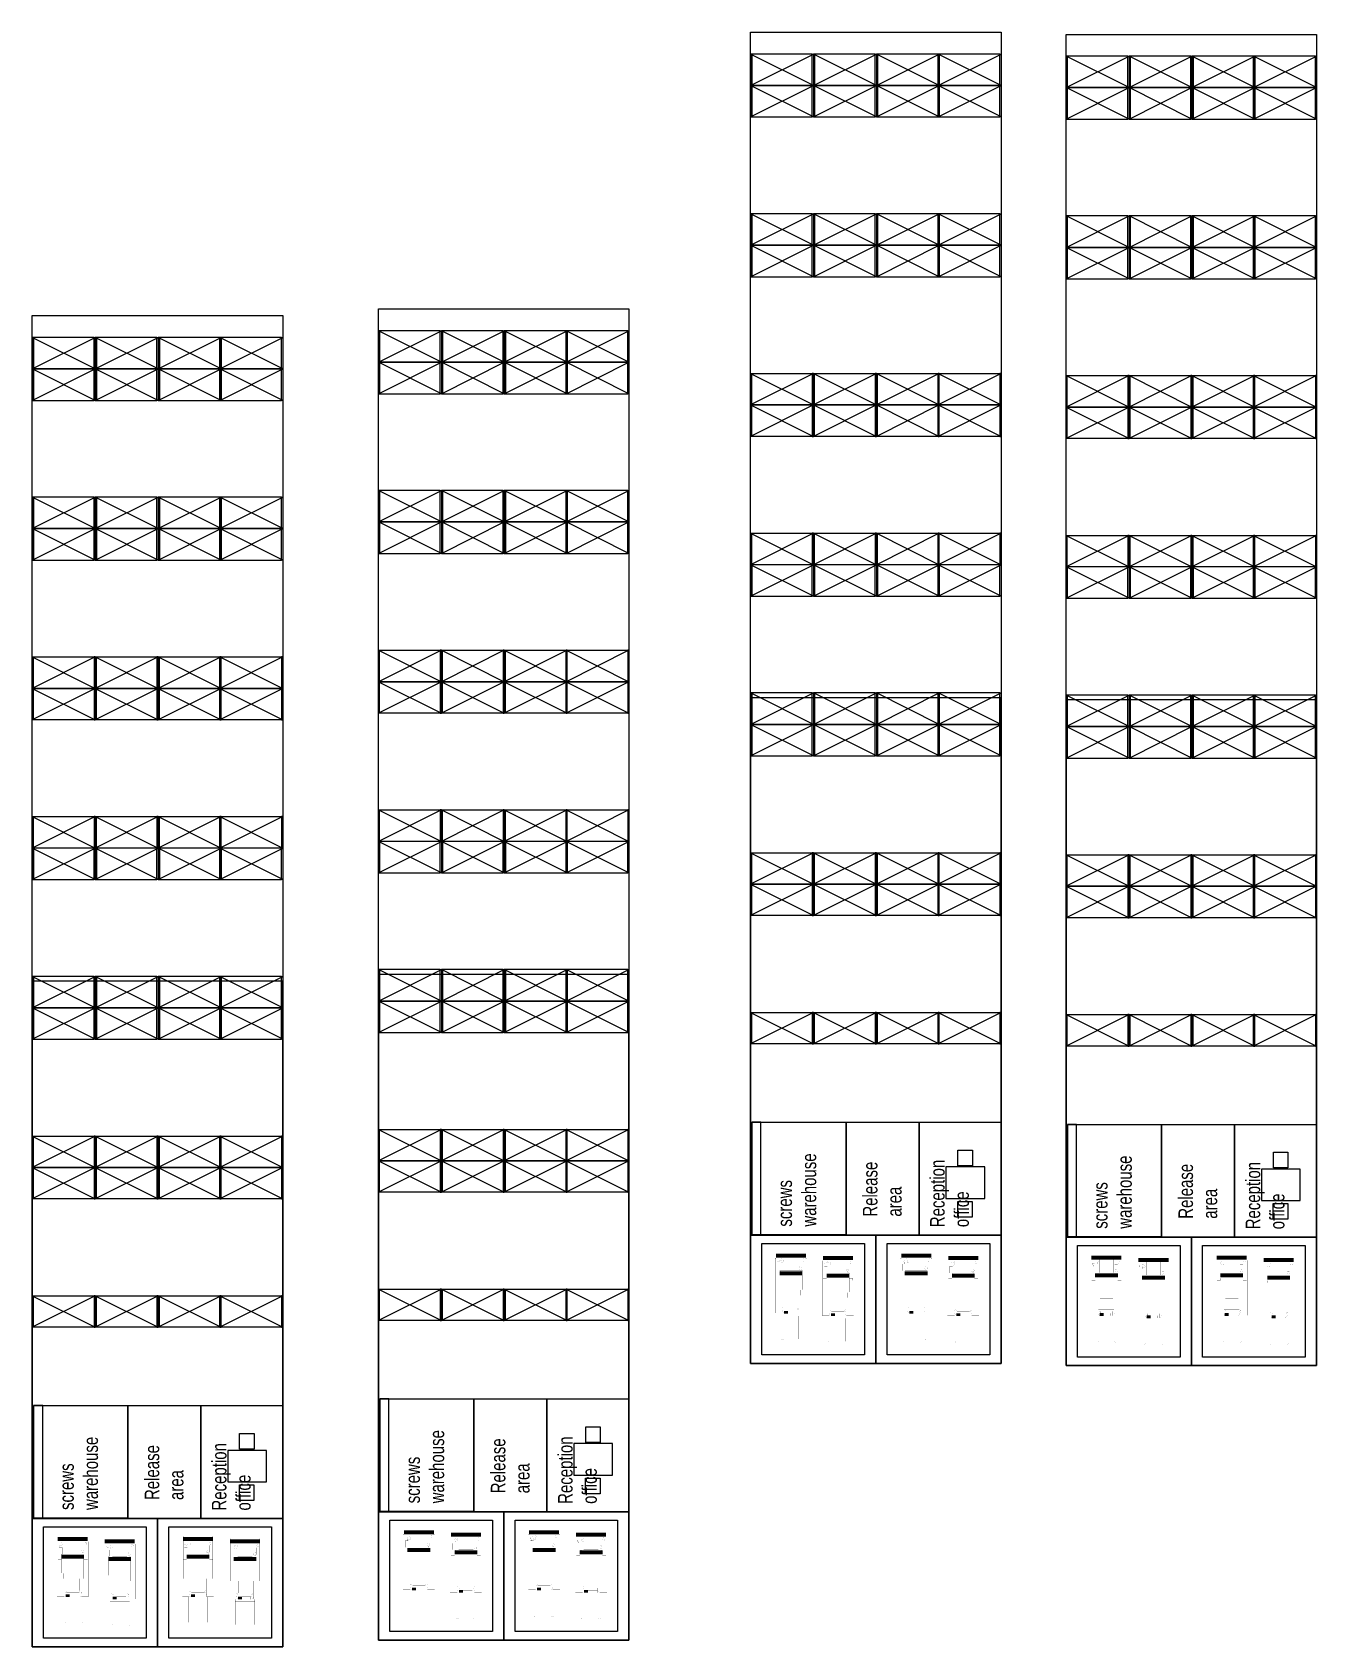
# Model space of a CAD drawing. Header units: millimetres. Extents: x -3 to 3438, y -2371 to 140.
# Drawn here: x 3384.9 to 3437.9, y -2371 to -2304.3 of the extents above.
import ezdxf

# ---------------------------------------------------------------- set-up
doc = ezdxf.new("R2010")
doc.units = ezdxf.units.MM
doc.linetypes.add('ACAD_ISO02W100', pattern=[15, 12, -3])
doc.layers.get('0').update_dxf_attribs({"color": 3})
doc.styles.add('TEXTO GENERAL', font='swissc.ttf', dxfattribs={"width": 0.9, "height": 1})

# ---------------------------------------------------------------- blocks, each defined once
blk = doc.blocks.new('ARRAY BASE$0$MONTACARGA 1')
at = {"lineweight": 100, "const_width": 0.00187}
for points in [[(9782.598, 92.797), (9782.598, 92.835), (9780.327, 92.835), (9780.327, 92.535), (9781.063, 92.535)], [(9780.28, 92.589), (9780.28, 91.777)], [(9780.564, 92.452), (9781.063, 92.452)], [(9781.033, 92.449), (9781.033, 91.917)], [(9782.714, 92.486), (9782.091, 92.486), (9782.091, 91.88), (9782.714, 91.88)], [(9780.411, 91.97), (9780.308, 91.97)], [(9782.598, 91.57), (9782.598, 91.532), (9780.327, 91.532), (9780.327, 91.832), (9781.063, 91.832)], [(9780.564, 91.916), (9781.063, 91.916)], [(9782.149, 91.842), (9782.437, 91.842), (9782.437, 91.721), (9782.149, 91.721)]]:
    blk.add_lwpolyline(points, dxfattribs=at)
for points in [[(9782.817, 91.57), (9782.817, 92.796), (9781.064, 92.796), (9781.064, 91.57)], [(9781.777, 92.648), (9781.856, 92.648), (9781.856, 92.797), (9781.777, 92.797)], [(9782.087, 92.749), (9782.351, 92.749), (9782.351, 92.619), (9782.087, 92.619)], [(9782.422, 92.747), (9782.401, 92.705), (9782.354, 92.705), (9782.354, 92.652), (9782.437, 92.652), (9782.486, 92.747)], [(9782.088, 92.646), (9781.302, 92.646), (9781.302, 91.719), (9782.088, 91.719)], [(9781.777, 91.569), (9781.856, 91.569), (9781.856, 91.718), (9781.777, 91.718)]]:
    blk.add_lwpolyline(points, close=True, dxfattribs=at)
at = {"lineweight": 100}
for points in [[(9782.714, 92.796), (9782.714, 91.57)], [(9780.411, 92.396), (9780.308, 92.396)], [(9781.969, 91.719), (9781.969, 92.646)]]:
    blk.add_lwpolyline(points, dxfattribs=at)
for points in [[(9780.205, 92.589, 0.00187, 0.00187, 0), (9780.205, 91.777, 0.00187, 0.00187, 0), (9780.306, 91.777, 0.00187, 0.00187, 0), (9780.306, 92.589, 0.00187, 0.00187, 0), (9779.265, 92.589, 0.00187, 0.00187, 0.414), (9779.217, 92.542, 0.00187, 0.00187, 0.414), (9779.265, 92.494, 0.00187, 0.00187, 0), (9780.205, 92.494, 0, 0, 0)], [(9780.411, 92.445, 0.00187, 0.00187, 0), (9780.308, 92.445, 0.00187, 0.00187, 0), (9780.308, 92.347, 0.00187, 0.00187, 0), (9780.411, 92.347, 0, 0, 0)], [(9780.411, 91.921, 0.00187, 0.00187, 0), (9780.411, 92.445, 0.00187, 0.00187, 0), (9780.492, 92.445, 0.00187, 0.00187, 0), (9780.492, 91.921, 0.00187, 0.00187, 0), (9780.308, 91.921, 0.00187, 0.00187, 0), (9780.308, 92.018, 0.00187, 0.00187, 0), (9780.411, 92.018, 0, 0, 0)], [(9781.277, 92.577, 0.00187, 0.00187, 0), (9781.063, 92.577, 0.00187, 0.00187, 0), (9781.063, 92.627, 0.00187, 0.00187, 0), (9781.277, 92.627, 0, 0, 0), (9781.277, 91.738, 0, 0, 0)], [(9781.277, 91.788, 0.00187, 0.00187, 0), (9781.063, 91.788, 0.00187, 0.00187, 0), (9781.063, 91.738, 0.00187, 0.00187, 0), (9781.953, 91.738, 0.00187, 0.00187, 0), (9781.953, 92.627, 0.00187, 0.00187, 0), (9781.277, 92.627, 0, 0, 0)]]:
    blk.add_lwpolyline(points, format="xyseb", dxfattribs=at)
at = {"lineweight": 100, "const_width": 0.00187}
for points in [[(9780.331, 91.922), (9780.335, 91.879, 0.134), (9780.447, 91.832), (9780.54, 91.836, 0.259), (9780.564, 91.869), (9780.564, 92.502, 0.388), (9780.527, 92.535, 0.001), (9780.447, 92.535, 0.071), (9780.415, 92.531, 0.105), (9780.331, 92.485), (9780.331, 92.445)], [(9781.968, 92.626), (9782.042, 92.626, -0.413), (9782.065, 92.599, -0.362), (9782.042, 92.58), (9781.968, 92.58)], [(9780.203, 91.871), (9779.262, 91.871, 0.414214), (9779.215, 91.824, 0.414), (9779.262, 91.777), (9780.203, 91.777)], [(9781.968, 91.785), (9782.042, 91.785, -0.412), (9782.065, 91.757, -0.362), (9782.042, 91.738), (9781.968, 91.738)], [(9782.145, 91.838, 0.256), (9782.114, 91.777, 0.256), (9782.149, 91.723)], [(9782.222, 91.728, 0.233), (9782.248, 91.785, 0.238), (9782.218, 91.837)]]:
    blk.add_lwpolyline(points, format="xyb", dxfattribs=at)
for points in [[(9780.511, 92.452, 0.413), (9780.533, 92.474, 0.415), (9780.511, 92.495, 0.414), (9780.489, 92.474, 0.414)], [(9782.512, 92.491, 0.325), (9782.57, 92.571, 0.414), (9782.486, 92.655, 0.414), (9782.402, 92.571, 0.414)], [(9782.502, 92.541, 0.275), (9782.52, 92.575, 0.381), (9782.482, 92.605, 0.381), (9782.452, 92.567, 0.381)], [(9780.489, 91.894, 0.414), (9780.511, 91.872, 0.414), (9780.533, 91.894, 0.414), (9780.511, 91.915, 0.414)], [(9782.181, 91.73, 0.414), (9782.233, 91.781, 0.414), (9782.181, 91.833, 0.414), (9782.13, 91.781, 0.414)], [(9782.523, 91.614, 0.414), (9782.573, 91.663, 0.414), (9782.523, 91.713, 0.414), (9782.473, 91.663, 0.414)]]:
    blk.add_lwpolyline(points, format="xyb", close=True, dxfattribs=at)
blk = doc.blocks.new('ARRAY BASE$0$Rack madera')
for p, q in [((0.002, 0.002), (0.002, 1.302)), ((0.002, 1.302), (0.052, 1.302)), ((2.602, 1.302), (0.002, 0.002)), ((0.002, 1.302), (2.602, 0.002)), ((2.552, 1.302), (0.052, 1.302)), ((0.052, 1.302), (0.052, 0.002)), ((2.552, 0.002), (2.552, 1.302)), ((2.602, 1.302), (2.552, 1.302)), ((2.602, 0.002), (2.602, 1.302)), ((0.052, 0.002), (0.002, 0.002)), ((0.052, 0.002), (2.552, 0.002)), ((2.552, 0.002), (2.602, 0.002))]:
    blk.add_line(p, q)
blk = doc.blocks.new('rack')
blk.add_line((9.963, -10.154), (9.963, -10.354))
for points in [[(55, -10.35), (0, -10.35), (0, 0), (55, 0)], [(5.3, -5.175), (0, -5.175), (0, 0), (5.3, 0)], [(0, -10.35), (27.5, -10.35), (27.5, 0), (0, 0)], [(9.963, -3.946), (5.312, -3.946), (5.312, -0.054), (9.963, -0.054)], [(9.962, -0.054), (5.314, -0.054), (5.314, -0.431), (9.962, -0.431)], [(9.963, -6.962), (5.3, -6.962), (5.3, -3.946), (9.963, -3.946)], [(0, -5.175), (5.3, -5.175), (5.3, -10.35), (0, -10.35)], [(9.963, -10.35), (5.3, -10.35), (5.3, -6.963), (9.963, -6.963)], [(6.043, -8.558), (6.693, -8.558), (6.693, -9.158), (6.043, -9.158)], [(6.814, -9.674), (8.114, -9.674), (8.114, -8.074), (6.814, -8.074)], [(8.815, -9.166), (8.165, -9.166), (8.165, -8.566), (8.815, -8.566)]]:
    blk.add_lwpolyline(points, close=True)
for points in [[(0.347, -0.468), (4.953, -0.468), (4.953, -4.707), (0.347, -4.707), (0.347, -0.468)], [(0.347, -5.643), (4.953, -5.643), (4.953, -9.882), (0.347, -9.882), (0.347, -5.643)]]:
    blk.add_lwpolyline(points)
at = {"lineweight": 211, "xscale": -1, "rotation": 270}
for p in [(19.798, -2.602), (39.598, -2.602), (13.198, -2.602), (18.498, -2.602), (32.998, -2.602), (38.298, -2.602), (13.198, -5.202), (18.498, -5.202), (19.798, -5.202), (32.998, -5.202), (38.298, -5.202), (39.598, -5.202), (13.198, -7.802), (18.498, -7.802), (19.798, -7.802), (32.998, -7.802), (38.298, -7.802), (39.598, -7.802), (13.198, -10.352), (18.498, -10.352), (19.798, -10.352), (32.998, -10.352), (38.298, -10.352), (39.598, -10.352)]:
    blk.add_blockref('ARRAY BASE$0$Rack madera', p, dxfattribs=at)
at = {"lineweight": 211, "rotation": 90}
for p in [(26.402, -2.602), (46.202, -2.602), (27.702, -2.602), (33.002, -2.602), (47.502, -2.602), (52.802, -2.602), (54.102, -2.602), (26.402, -5.202), (27.702, -5.202), (33.002, -5.202), (46.202, -5.202), (47.502, -5.202), (52.802, -5.202), (54.102, -5.202), (26.402, -7.802), (27.702, -7.802), (33.002, -7.802), (46.202, -7.802), (47.502, -7.802), (52.802, -7.802), (54.102, -7.802), (26.402, -10.352), (27.702, -10.352), (33.002, -10.352), (46.202, -10.352), (47.502, -10.352), (52.802, -10.352), (54.102, -10.352)]:
    blk.add_blockref('ARRAY BASE$0$Rack madera', p, dxfattribs=at)
for p in [(-9778.252, -93.853), (-9778.35, -95.795), (-9778.252, -99.028), (-9778.35, -100.97)]:
    blk.add_blockref('ARRAY BASE$0$MONTACARGA 1', p)
at = {"char_height": 0.6, "attachment_point": 1, "style": 'TEXTO GENERAL'}
for s, insert in [('screws warehouse', (5.649, -1.113)), ('Release area', (6.062, -4.643)), ('Reception\\P office', (5.626, -7.419))]:
    blk.add_mtext_dynamic_manual_height_columns(s, width=0.6, gutter_width=12.5, heights=[4.341], dxfattribs=dict(at, insert=insert))

msp = doc.modelspace()

# ---------------------------------------------------------------- block references
at = {"linetype": 'ACAD_ISO02W100', "lineweight": 100, "rotation": 89.99999999999999}
for p in [(3414.553, -2359.295), (3427.589, -2359.383), (3384.882, -2371.004), (3399.182, -2370.728)]:
    msp.add_blockref('rack', p, dxfattribs=at)

doc.saveas('drawing.dxf')
